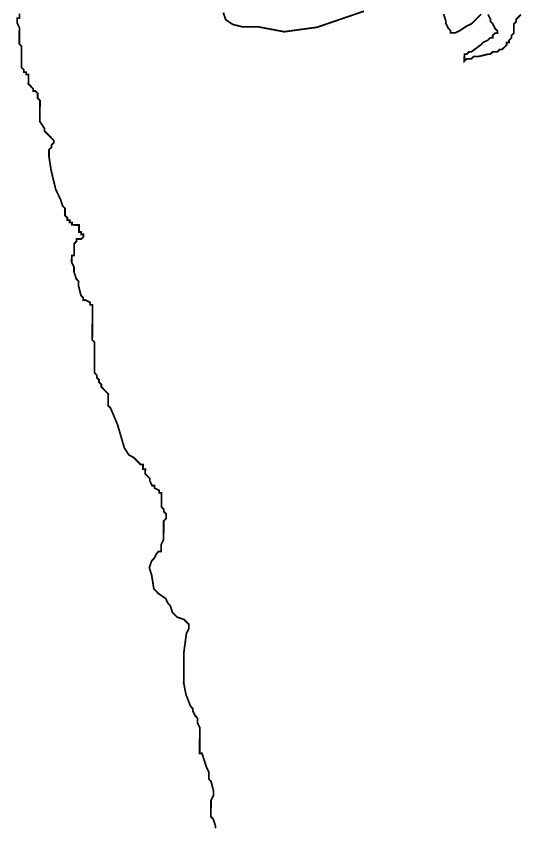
# Model space of a CAD drawing. Header units: metres. Extents: x 290190 to 339802, y 1811045 to 1991312.
# Drawn here: x 315424 to 316298, y 1895575 to 1896976 of the extents above; entities that cross this region are included whole.
import ezdxf

# ---------------------------------------------------------------- set-up
doc = ezdxf.new("R2010")
doc.units = ezdxf.units.M
doc.header["$MEASUREMENT"] = 0
doc.layers.add('HAZARDS LINE', color=1, linetype='Continuous')

msp = doc.modelspace()

# ---------------------------------------------------------------- linework, layer by layer
at = {"layer": 'HAZARDS LINE', "lineweight": 18}
for points in [[(315768.3, 1895572.1, 3.04, 3.04, 0), (315768.3, 1895576.1, 3.04, 3.04, 0), (315764.4, 1895588.3, 3.04, 3.04, 0), (315760.3, 1895592.4, 3.04, 3.04, 0), (315760.5, 1895620.7, 3.04, 3.04, 0), (315764.6, 1895628.8, 3.04, 3.04, 0), (315764.7, 1895636.9, 3.04, 3.04, 0), (315760.7, 1895653.2, 3.04, 3.04, 0), (315756.7, 1895657.2, 3.04, 3.04, 0), (315756.8, 1895669.4, 3.04, 3.04, 0), (315752.8, 1895677.5, 3.04, 3.04, 0), (315744.9, 1895701.9, 3.04, 3.04, 0), (315740.8, 1895701.9, 3.04, 3.04, 0), (315741.1, 1895746.5, 3.04, 3.04, 0), (315737.1, 1895754.6, 3.04, 3.04, 0), (315737.2, 1895762.7, 3.04, 3.04, 0), (315733.2, 1895766.8, 3.04, 3.04, 0), (315729.2, 1895774.9, 3.04, 3.04, 0), (315729.2, 1895779, 3.04, 3.04, 0), (315725.2, 1895783.1, 3.04, 3.04, 0), (315717.2, 1895803.4, 3.04, 3.04, 0), (315713.3, 1895823.7, 3.04, 3.04, 0), (315713.6, 1895876.3, 3.04, 3.04, 0), (315717.9, 1895908.7, 3.04, 3.04, 0), (315722, 1895916.8, 3.04, 3.04, 0), (315722.1, 1895924.9, 3.04, 3.04, 0), (315718, 1895929, 3.04, 3.04, 0), (315714, 1895933.1, 3.04, 3.04, 0), (315701.9, 1895937.2, 3.04, 3.04, 0), (315697.9, 1895941.3, 3.04, 3.04, 0), (315693.8, 1895945.4, 3.04, 3.04, 0), (315689.9, 1895957.5, 3.04, 3.04, 0), (315685.8, 1895961.6, 3.04, 3.04, 0), (315681.8, 1895969.7, 3.04, 3.04, 0), (315669.7, 1895977.9, 3.04, 3.04, 0), (315661.7, 1895986.1, 3.04, 3.04, 0), (315657.8, 1896010.4, 3.04, 3.04, 0), (315653.8, 1896022.6, 3.04, 3.04, 0), (315658, 1896034.7, 3.04, 3.04, 0), (315662.1, 1896038.8, 3.04, 3.04, 0), (315666.2, 1896046.8, 3.04, 3.04, 0), (315670.2, 1896050.9, 3.04, 3.04, 0), (315674.3, 1896050.8, 3.04, 3.04, 0), (315674.4, 1896063, 3.04, 3.04, 0), (315678.5, 1896071.1, 3.04, 3.04, 0), (315678.7, 1896103.5, 3.04, 3.04, 0), (315682.8, 1896107.5, 3.04, 3.04, 0), (315682.8, 1896115.6, 3.04, 3.04, 0), (315678.8, 1896119.7, 3.04, 3.04, 0), (315678.8, 1896123.7, 3.04, 3.04, 0), (315674.8, 1896127.8, 3.04, 3.04, 0), (315675, 1896152.1, 3.04, 3.04, 0), (315670.9, 1896152.2, 3.04, 3.04, 0), (315670.9, 1896156.2, 3.04, 3.04, 0), (315662.9, 1896160.3, 3.04, 3.04, 0), (315662.9, 1896164.4, 3.04, 3.04, 0), (315658.8, 1896164.4, 3.04, 3.04, 0), (315654.9, 1896172.5, 3.04, 3.04, 0), (315654.9, 1896176.6, 3.04, 3.04, 0), (315650.9, 1896180.7, 3.04, 3.04, 0), (315646.8, 1896184.7, 3.04, 3.04, 0), (315646.9, 1896192.8, 3.04, 3.04, 0), (315642.8, 1896192.9, 3.04, 3.04, 0), (315642.9, 1896201, 3.04, 3.04, 0), (315638.8, 1896201, 3.04, 3.04, 0), (315634.8, 1896205.1, 3.04, 3.04, 0), (315630.8, 1896209.2, 3.04, 3.04, 0), (315626.8, 1896213.2, 3.04, 3.04, 0), (315618.7, 1896217.4, 3.04, 3.04, 0), (315610.7, 1896229.6, 3.04, 3.04, 0), (315598.8, 1896270.2, 3.04, 3.04, 0), (315586.8, 1896298.6, 3.04, 3.04, 0), (315582.8, 1896302.7, 3.04, 3.04, 0), (315582.9, 1896322.9, 3.04, 3.04, 0), (315574.9, 1896331.1, 3.04, 3.04, 0), (315570.9, 1896335.2, 3.04, 3.04, 0), (315570.9, 1896339.2, 3.04, 3.04, 0), (315566.9, 1896343.3, 3.04, 3.04, 0), (315566.9, 1896347.4, 3.04, 3.04, 0), (315562.9, 1896351.4, 3.04, 3.04, 0), (315562.9, 1896355.5, 3.04, 3.04, 0), (315558.9, 1896359.6, 3.04, 3.04, 0), (315559.2, 1896412.3, 3.04, 3.04, 0), (315555.2, 1896416.3, 3.04, 3.04, 0), (315555.6, 1896477.1, 3.04, 3.04, 0), (315551.6, 1896477.1, 3.04, 3.04, 0), (315551.6, 1896481.2, 3.04, 3.04, 0), (315543.5, 1896485.3, 3.04, 3.04, 0), (315539.5, 1896485.3, 3.04, 3.04, 0), (315539.5, 1896489.4, 3.04, 3.04, 0), (315535.5, 1896493.5, 3.04, 3.04, 0), (315531.5, 1896509.7, 3.04, 3.04, 0), (315531.6, 1896517.8, 3.04, 3.04, 0), (315527.6, 1896521.9, 3.04, 3.04, 0), (315523.6, 1896534.1, 3.04, 3.04, 0), (315523.6, 1896542.2, 3.04, 3.04, 0), (315519.6, 1896550.3, 3.04, 3.04, 0), (315519.7, 1896562.4, 3.04, 3.04, 0), (315523.8, 1896562.4, 3.04, 3.04, 0), (315523.9, 1896582.7, 3.04, 3.04, 0), (315528, 1896586.7, 3.04, 3.04, 0), (315528, 1896590.8, 3.04, 3.04, 0), (315536.1, 1896590.7, 3.04, 3.04, 0), (315540.2, 1896594.7, 3.04, 3.04, 0), (315540.2, 1896598.8, 3.04, 3.04, 0), (315536.2, 1896598.8, 3.04, 3.04, 0), (315536.2, 1896602.9, 3.04, 3.04, 0), (315532.2, 1896602.9, 3.04, 3.04, 0), (315532.2, 1896615, 3.04, 3.04, 0), (315520.1, 1896615.1, 3.04, 3.04, 0), (315520.1, 1896619.2, 3.04, 3.04, 0), (315516.1, 1896619.2, 3.04, 3.04, 0), (315516.1, 1896623.3, 3.04, 3.04, 0), (315512, 1896623.3, 3.04, 3.04, 0), (315512.1, 1896627.3, 3.04, 3.04, 0), (315508, 1896631.4, 3.04, 3.04, 0), (315508.1, 1896643.6, 3.04, 3.04, 0), (315504.1, 1896647.6, 3.04, 3.04, 0), (315500.1, 1896659.8, 3.04, 3.04, 0), (315492.1, 1896676.1, 3.04, 3.04, 0), (315484.2, 1896708.6, 3.04, 3.04, 0), (315480.4, 1896732.9, 3.04, 3.04, 0), (315480.4, 1896745.1, 3.04, 3.04, 0), (315484.5, 1896749.1, 3.04, 3.04, 0), (315484.5, 1896753.1, 3.04, 3.04, 0), (315488.6, 1896757.2, 3.04, 3.04, 0), (315488.7, 1896761.2, 3.04, 3.04, 0), (315484.6, 1896765.3, 3.04, 3.04, 0), (315476.6, 1896773.5, 3.04, 3.04, 0), (315472.6, 1896777.5, 3.04, 3.04, 0), (315472.6, 1896781.6, 3.04, 3.04, 0), (315464.6, 1896793.8, 3.04, 3.04, 0), (315464.8, 1896830.3, 3.04, 3.04, 0), (315460.8, 1896834.3, 3.04, 3.04, 0), (315460.8, 1896842.4, 3.04, 3.04, 0), (315456.8, 1896846.5, 3.04, 3.04, 0), (315452.8, 1896846.5, 3.04, 3.04, 0), (315452.8, 1896850.6, 3.04, 3.04, 0), (315448.8, 1896854.7, 3.04, 3.04, 0), (315444.7, 1896858.8, 3.04, 3.04, 0), (315444.9, 1896875, 3.04, 3.04, 0), (315440.8, 1896875, 3.04, 3.04, 0), (315440.8, 1896879, 3.04, 3.04, 0), (315436.8, 1896879.1, 3.04, 3.04, 0), (315436.8, 1896883.1, 3.04, 3.04, 0), (315432.8, 1896887.2, 3.04, 3.04, 0), (315433, 1896923.7, 3.04, 3.04, 0), (315429, 1896927.8, 3.04, 3.04, 0), (315429.2, 1896956.1, 3.04, 3.04, 0), (315425.2, 1896964.2, 3.04, 3.04, 0), (315425.2, 1896972.3, 3.04, 3.04, 0), (315429.3, 1896972.3, 3.04, 3.04, 0), (315429.4, 1896980.4, 3.04, 3.04, 0)], [(315781.8, 1896982.1, 3.04, 3.04, 0), (315785.8, 1896969.9, 3.04, 3.04, 0), (315797.9, 1896961.7, 3.04, 3.04, 0), (315814.1, 1896957.6, 3.04, 3.04, 0), (315842.5, 1896957.4, 3.04, 3.04, 0), (315887, 1896949, 3.04, 3.04, 0), (315943.7, 1896956.7, 3.04, 3.04, 0), (316025, 1896984.5, 3.04, 3.04, 0)], [(316162.7, 1896979.5, 3.04, 3.04, 0), (316166.6, 1896967.4, 3.04, 3.04, 0), (316166.6, 1896963.3, 3.04, 3.04, 0), (316170.6, 1896955.2, 3.04, 3.04, 0), (316174.6, 1896951.1, 3.04, 3.04, 0), (316174.6, 1896947, 3.04, 3.04, 0), (316182.7, 1896947, 3.04, 3.04, 0), (316190.8, 1896951, 3.04, 3.04, 0), (316203, 1896959, 3.04, 3.04, 0), (316211.2, 1896963, 3.04, 3.04, 0), (316215.3, 1896967, 3.04, 3.04, 0), (316227.5, 1896979.1, 3.04, 3.04, 0)], [(316239.6, 1896979, 3.04, 3.04, 0), (316243.6, 1896970.9, 3.04, 3.04, 0), (316243.6, 1896966.8, 3.04, 3.04, 0), (316247.6, 1896962.8, 3.04, 3.04, 0), (316251.6, 1896954.6, 3.04, 3.04, 0), (316255.7, 1896950.6, 3.04, 3.04, 0), (316255.6, 1896946.5, 3.04, 3.04, 0), (316251.6, 1896946.5, 3.04, 3.04, 0), (316247.5, 1896942.5, 3.04, 3.04, 0), (316247.5, 1896938.5, 3.04, 3.04, 0), (316243.4, 1896938.5, 3.04, 3.04, 0), (316239.3, 1896934.5, 3.04, 3.04, 0), (316231.2, 1896930.5, 3.04, 3.04, 0), (316227.1, 1896926.4, 3.04, 3.04, 0), (316210.8, 1896914.4, 3.04, 3.04, 0), (316206.8, 1896914.4, 3.04, 3.04, 0), (316202.7, 1896910.4, 3.04, 3.04, 0), (316198.7, 1896910.4, 3.04, 3.04, 0), (316198.6, 1896906.4, 3.04, 3.04, 0), (316198.6, 1896902.3, 3.04, 3.04, 0), (316198.6, 1896898.3, 3.04, 3.04, 0), (316202.7, 1896902.3, 3.04, 3.04, 0), (316210.8, 1896902.2, 3.04, 3.04, 0), (316214.8, 1896906.3, 3.04, 3.04, 0), (316222.9, 1896906.2, 3.04, 3.04, 0), (316239.2, 1896910.1, 3.04, 3.04, 0), (316243.2, 1896910.1, 3.04, 3.04, 0), (316247.3, 1896914.1, 3.04, 3.04, 0), (316251.4, 1896914.1, 3.04, 3.04, 0), (316255.4, 1896914.1, 3.04, 3.04, 0), (316259.5, 1896918.1, 3.04, 3.04, 0), (316263.5, 1896918.1, 3.04, 3.04, 0), (316267.6, 1896922.1, 3.04, 3.04, 0), (316271.7, 1896926.1, 3.04, 3.04, 0), (316271.7, 1896930.2, 3.04, 3.04, 0), (316275.8, 1896930.2, 3.04, 3.04, 0), (316275.8, 1896934.2, 3.04, 3.04, 0), (316279.9, 1896938.2, 3.04, 3.04, 0), (316279.9, 1896942.3, 3.04, 3.04, 0), (316284, 1896946.3, 3.04, 3.04, 0), (316284, 1896950.4, 3.04, 3.04, 0), (316284, 1896954.4, 3.04, 3.04, 0), (316284.1, 1896958.5, 3.04, 3.04, 0), (316284.1, 1896962.5, 3.04, 3.04, 0), (316288.2, 1896966.5, 3.04, 3.04, 0), (316288.2, 1896970.6, 3.04, 3.04, 0), (316292.3, 1896974.6, 3.04, 3.04, 0), (316296.4, 1896978.6, 3.04, 3.04, 0)]]:
    msp.add_lwpolyline(points, format="xyseb", dxfattribs=at)

doc.saveas('drawing.dxf')
